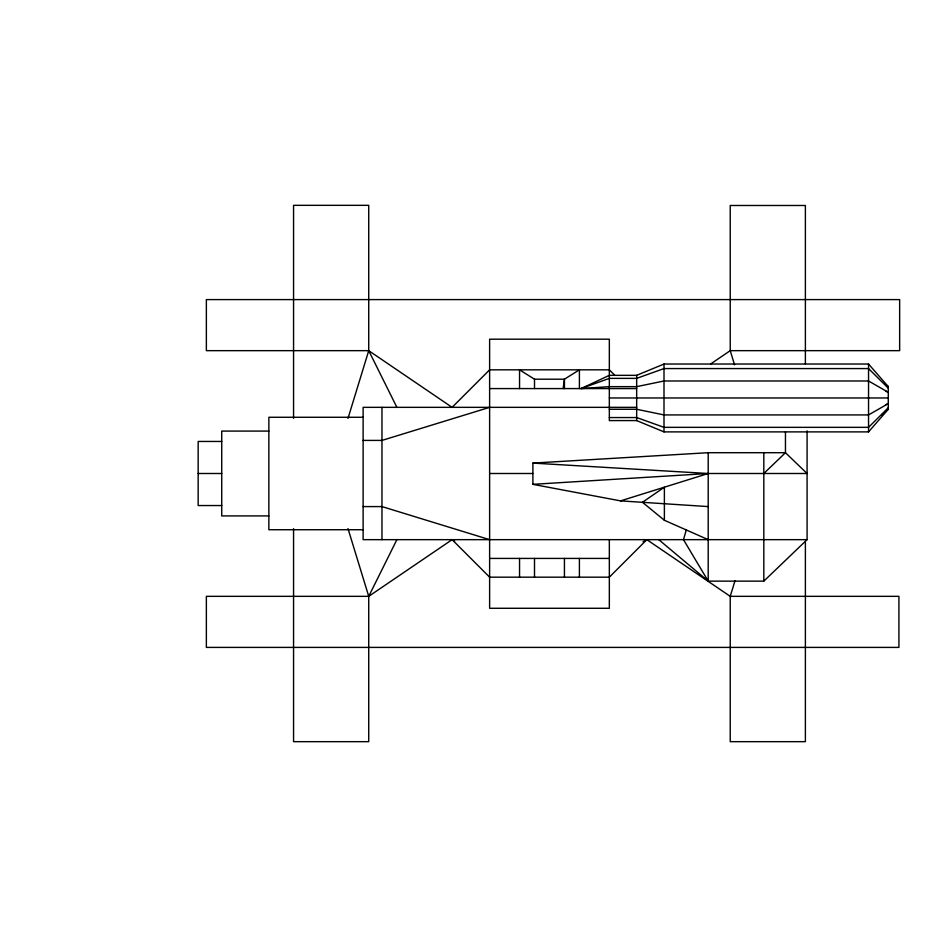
<?xml version="1.0" encoding="UTF-8"?>
<svg xmlns="http://www.w3.org/2000/svg" width="947" height="947" viewBox="0 0 947 947"><rect width="100%" height="100%" fill="white"/><g stroke="black" fill="none" stroke-linecap="round" stroke-linejoin="round"><path stroke-width="1.42" d="M563.157 388.578L564.436 379.202L579.398 369.827L579.398 388.578M686.291 529.965L683.485 539.66L708.202 581.138L763.815 581.138L807.081 539.66L807.081 430.861M347.987 418.432L368.726 350.662L368.726 205.333L293.558 205.333L293.558 418.337M734.979 580.807L730.232 596.338L730.232 741.667L805.388 741.667L805.388 541.909M293.558 528.663L293.558 741.667L368.726 741.667L368.726 596.338L396.947 539.541M609.335 539.66L609.335 608.282L489.623 608.282L489.623 339.192L609.335 339.192L609.335 420.586L636.668 420.586L664.001 431.891L868.541 431.891L888.274 409.27L888.274 386.648L868.541 364.027L664.001 364.027L636.668 375.332L609.335 375.332L581.056 388.578L609.335 386.648L636.668 386.648L664.001 380.99L868.541 380.99L888.274 392.307L885.646 391.17M646.837 539.66L609.335 577.173L489.623 577.173L452.11 539.66L368.726 596.338L206.363 596.338L206.363 647.405L898.916 647.405L898.916 596.338L730.232 596.338L646.837 539.66L643.001 541.779M888.274 407.755L868.541 427.346L664.001 427.346L636.668 417.556L609.335 417.556M763.815 473.5L785.454 452.702L785.454 431.891M881.704 414.928L888.274 409.27M710.889 363.814L730.232 350.662L899.65 350.662L899.65 299.595L206.363 299.595L206.363 350.662L368.726 350.662L452.11 407.34L489.623 369.827L609.335 369.827L614.544 375.036M885.646 404.748L888.274 403.611L868.541 414.928L664.001 414.928L636.668 409.27L609.335 409.27M581.056 388.578L609.335 378.374L636.668 378.374L664.001 368.572L868.541 368.572L888.274 388.163M620.545 500.88L708.202 473.5L807.081 473.5L785.454 452.702L708.202 452.702L532.889 463.095L532.889 484.343L620.545 500.88L708.202 506.586M489.623 407.34L381.972 440.414L363.115 440.414M532.889 484.343L708.202 473.5L532.889 463.095M519.548 388.578L519.548 369.827L534.51 379.202L564.436 379.202L564.436 388.578M489.623 388.578L636.668 388.578M609.335 397.965L888.274 397.965M636.668 407.34L363.115 407.34L363.115 539.66L807.081 539.66M363.115 417.272L268.865 417.272L268.865 529.728L363.115 529.728M268.865 431.086L221.728 431.086L221.728 515.914L268.865 515.914M221.728 441.456L198.16 441.456L198.16 505.544L221.728 505.544M198.16 473.5L221.728 473.5M489.623 473.5L532.889 473.5M363.115 506.586L381.972 506.586L489.623 539.66M489.623 558.422L609.335 558.422M664.38 520.27L664.38 487.196L642.457 502.301L664.38 520.27L708.202 539.66M452.11 539.66L454.678 541.068M885.812 385.24L888.274 386.648L886.084 384.766M658.769 539.66L708.202 581.138L708.202 452.702M368.726 350.662L396.947 407.459M734.552 364.784L730.232 350.662L730.232 205.487L805.388 205.487L805.388 363.908M347.987 528.568L368.726 596.338M868.541 364.027L868.541 431.891M763.815 452.702L763.815 581.138M664.001 364.027L664.001 431.891M636.668 375.332L636.668 420.586M579.398 558.422L579.398 577.173M564.436 558.422L564.436 577.173M534.51 379.202L534.51 388.578M534.51 558.422L534.51 577.173M519.548 558.422L519.548 577.173M381.972 407.34L381.972 539.66"/></g></svg>
